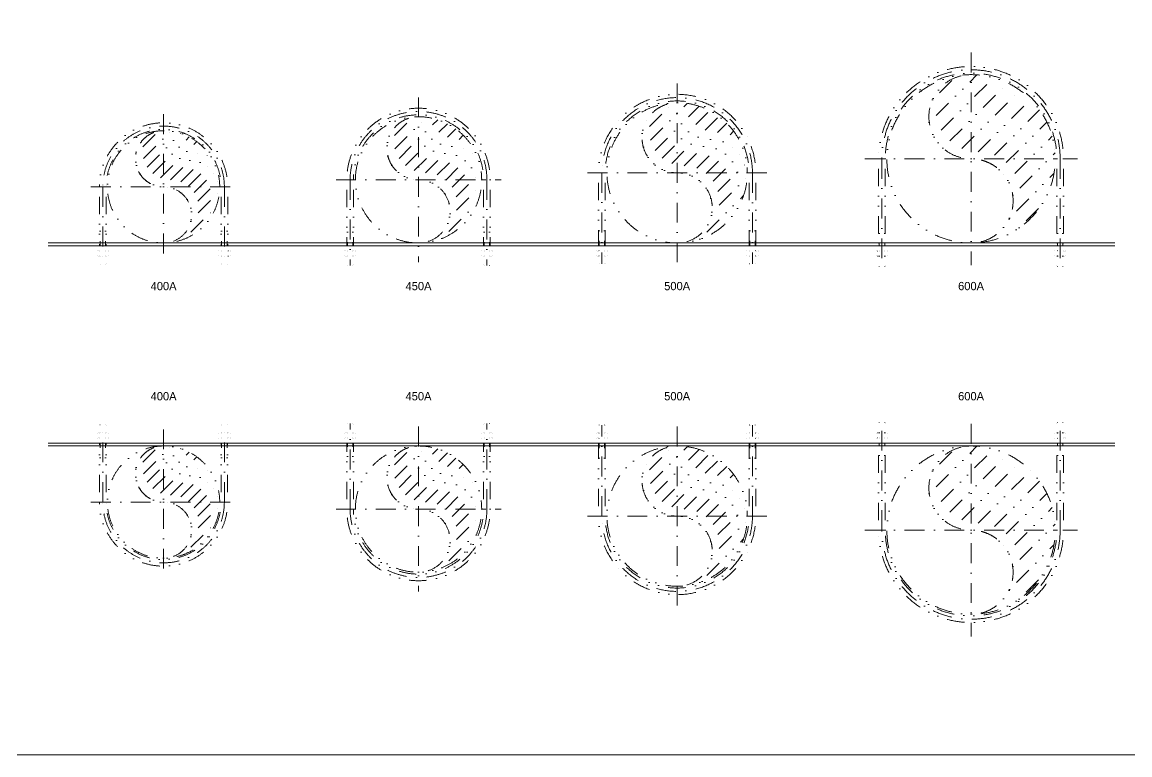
# Model space of a CAD drawing. Extents: x 0 to 90799, y 0 to 77868.
# Drawn here: x 22320 to 26329, y 7321 to 9974 of the extents above; entities that cross this region are included whole.
import ezdxf
from ezdxf.enums import TextEntityAlignment as Align

# ---------------------------------------------------------------- set-up
doc = ezdxf.new("R2010")
doc.units = 0
doc.header["$LTSCALE"] = 30
doc.header["$MEASUREMENT"] = 0
doc.linetypes.add('DGN Style 4', pattern=[4.8, 2.4, -1.2, 0, -1.2])
doc.linetypes.add('DGN Style 6', pattern=[5.7, 0, -1.2, 2.1, -1.2, 0, -1.2])
for name, color, linetype, lineweight in [('L(c)', 1, 'DGN Style 4', 5), ('L(line)', 7, 'Continuous', 5), ('L(txt)', 2, 'Continuous', 13), ('m_a2', 6, 'DGN Style 6', 5)]:
    doc.layers.add(name, color=color, linetype=linetype, lineweight=lineweight)
doc.styles.add('Style-ENGINEERING', font='ENGINEERING.shx')

# ---------------------------------------------------------------- blocks, each defined once
blk = doc.blocks.new('*U870')
for p, q in [((-151.3, 113), (-68.7, 195.5)), ((-149.8, 70.7), (-25.1, 195.4)), ((-136.4, 40.1), (10.8, 187.4)), ((-115.8, 17), (41.8, 174.5)), ((-88.1, 0.8), (68.9, 157.8)), ((-51.2, -6.2), (92.5, 137.5)), ((-14.3, -13.1), (112.7, 113.9)), ((13.3, -29.3), (129.5, 86.8)), ((34, -52.4), (142.3, 55.8)), ((47.3, -83), (150.3, 20)), ((48.9, -125.3), (151.3, -22.8)), ((22.4, -195.5), (138.2, -79.8))]:
    blk.add_line(p, q)
blk = doc.blocks.new('*U869')
blk.add_circle((0, 0), 203.2)
for centre, start, end in [((0, 101.6), 89.9989, 270.0011), ((0, -101.6), 270.0011, 89.9989)]:
    blk.add_arc(centre, 101.6, start, end)
blk.add_blockref('*U870', (51.2, 6.2))
blk = doc.blocks.new('*U872')
for p, q in [((-232, 24), (-232, -189.2)), ((-208, 24), (-208, -189.2)), ((208, 24), (208, -189.2)), ((232, 24), (232, -189.2)), ((-230, -136), (-232, -133)), ((-208, -136), (-232, -136)), ((-230, -136), (-230, -189.2)), ((-210, -136), (-208, -133)), ((-210, -136), (-210, -189.2)), ((210, -136), (208, -133)), ((208, -136), (232, -136)), ((210, -136), (210, -189.2)), ((230, -136), (232, -133)), ((230, -136), (230, -189.2)), ((-240.8, -206.7), (-240.8, -190.7)), ((-235.6, -189.2), (-204.4, -189.2)), ((-230.4, -206.7), (-230.4, -190.7)), ((-209.6, -206.7), (-209.6, -190.7)), ((-199.2, -206.7), (-199.2, -190.7)), ((199.2, -206.7), (199.2, -190.7)), ((235.6, -189.2), (204.4, -189.2)), ((209.6, -206.7), (209.6, -190.7)), ((230.4, -206.7), (230.4, -190.7)), ((240.8, -206.7), (240.8, -190.7)), ((-240.8, -225.7), (-240.8, -209.7)), ((-235.6, -208.2), (-204.4, -208.2)), ((-235.6, -208.2), (-204.4, -208.2)), ((-235.6, -227.2), (-204.4, -227.2)), ((-232, -227.2), (-232, -253.5)), ((-230.4, -225.7), (-230.4, -209.7)), ((-230, -227.2), (-230, -256)), ((-210, -227.2), (-210, -256)), ((-209.6, -225.7), (-209.6, -209.7)), ((-208, -227.2), (-208, -253.5)), ((-199.2, -225.7), (-199.2, -209.7)), ((199.2, -225.7), (199.2, -209.7)), ((235.6, -208.2), (204.4, -208.2)), ((235.6, -208.2), (204.4, -208.2)), ((235.6, -227.2), (204.4, -227.2)), ((208, -227.2), (208, -253.5)), ((209.6, -225.7), (209.6, -209.7)), ((210, -227.2), (210, -256)), ((230, -227.2), (230, -256)), ((230.4, -225.7), (230.4, -209.7)), ((232, -227.2), (232, -253.5)), ((240.8, -225.7), (240.8, -209.7)), ((-208, -253.5), (-232, -253.5)), ((-230, -256), (-232, -253.5)), ((-210, -256), (-230, -256)), ((-210, -256), (-208, -253.5)), ((208, -253.5), (232, -253.5)), ((210, -256), (208, -253.5)), ((210, -256), (230, -256)), ((230, -256), (232, -253.5))]:
    blk.add_line(p, q)
for centre, radius, start, end in [((0, 24), 232, 0, 180), ((0, 24), 208, 0, 180), ((-235.6, -199), 9.75, 57.7958, 122.2042), ((-220, -226), 36.7, 73.5736, 106.4264), ((-204.4, -199), 9.75, 57.7958, 122.2042), ((204.4, -199), 9.75, 57.7958, 122.2042), ((220, -226), 36.7, 73.5736, 106.4264), ((235.6, -199), 9.75, 57.7958, 122.2042), ((-235.6, -198.5), 9.75, 237.7958, 302.2042), ((-235.6, -218), 9.75, 57.7958, 122.2042), ((-235.6, -217.5), 9.75, 237.7958, 302.2042), ((-220, -171.5), 36.7, 253.5736, 286.4264), ((-220, -245), 36.7, 73.5736, 106.4264), ((-220, -190.5), 36.7, 253.5736, 286.4264), ((-204.4, -198.5), 9.75, 237.7958, 302.2042), ((-204.4, -218), 9.75, 57.7958, 122.2042), ((-204.4, -217.5), 9.75, 237.7958, 302.2042), ((204.4, -198.5), 9.75, 237.7958, 302.2042), ((204.4, -218), 9.75, 57.7958, 122.2042), ((204.4, -217.5), 9.75, 237.7958, 302.2042), ((220, -171.5), 36.7, 253.5736, 286.4264), ((220, -245), 36.7, 73.5736, 106.4264), ((220, -190.5), 36.7, 253.5736, 286.4264), ((235.6, -198.5), 9.75, 237.7958, 302.2042), ((235.6, -218), 9.75, 57.7958, 122.2042), ((235.6, -217.5), 9.75, 237.7958, 302.2042)]:
    blk.add_arc(centre, radius, start, end)
blk = doc.blocks.new('*U871')
at = {"layer": 'L(c)'}
for p, q in [((-220, 24), (-220, -256)), ((220, 24), (220, -256))]:
    blk.add_line(p, q, dxfattribs=at)
blk.add_arc((0, 24), 220, 0, 180, dxfattribs=at)
at = {"layer": 'm_a2'}
blk.add_blockref('*U872', (0, 0), dxfattribs=at)
blk = doc.blocks.new('*U868')
at = {"layer": 'L(c)'}
for p, q in [((0, 271.6), (0, -254.8)), ((-263.2, 8.4), (263.2, 8.4))]:
    blk.add_line(p, q, dxfattribs=at)
at = {"layer": 'm_a2'}
for name, p in [('*U871', (0, -15.6)), ('*U869', (0, 8.4))]:
    blk.add_blockref(name, p, dxfattribs=at)
blk = doc.blocks.new('*U875')
for p, q in [((-170.1, 127.9), (-78.5, 219.5)), ((-168.7, 79.8), (-28.9, 219.6)), ((-153.8, 45.2), (11.7, 210.6)), ((-130.5, 19), (46.7, 196.2)), ((-99.3, 0.6), (77.3, 177.3)), ((-57.7, -7.2), (104, 154.4)), ((-16, -15.1), (126.8, 127.8)), ((15.1, -33.4), (145.7, 97.2)), ((38.4, -59.6), (160.2, 62.1)), ((53.3, -94.2), (169.1, 21.6)), ((54.7, -142.3), (170.1, -27)), ((27, -219.6), (154.7, -91.8))]:
    blk.add_line(p, q)
blk = doc.blocks.new('*U874')
blk.add_circle((0, 0), 228.6)
for centre, start, end in [((0, 114.3), 89.9989, 270.0011), ((0, -114.3), 270.0011, 89.9989)]:
    blk.add_arc(centre, 114.3, start, end)
blk.add_blockref('*U875', (57.7, 7.2))
blk = doc.blocks.new('*U877')
for p, q in [((-259.5, 25.2), (-259.5, -213.4)), ((-235.5, 25.2), (-235.5, -213.4)), ((235.5, 25.2), (235.5, -213.4)), ((259.5, 25.2), (259.5, -213.4)), ((-257.5, -164.8), (-259.5, -161.8)), ((-235.5, -164.8), (-259.5, -164.8)), ((-257.5, -164.8), (-257.5, -213.4)), ((-237.5, -164.8), (-235.5, -161.8)), ((-237.5, -164.8), (-237.5, -213.4)), ((237.5, -164.8), (235.5, -161.8)), ((235.5, -164.8), (259.5, -164.8)), ((237.5, -164.8), (237.5, -213.4)), ((257.5, -164.8), (259.5, -161.8)), ((257.5, -164.8), (257.5, -213.4)), ((-268.3, -230.9), (-268.3, -214.9)), ((-268.3, -249.9), (-268.3, -233.9)), ((-263.1, -213.4), (-231.9, -213.4)), ((-263.1, -232.4), (-231.9, -232.4)), ((-263.1, -232.4), (-231.9, -232.4)), ((-257.9, -230.9), (-257.9, -214.9)), ((-257.9, -249.9), (-257.9, -233.9)), ((-237.1, -230.9), (-237.1, -214.9)), ((-237.1, -249.9), (-237.1, -233.9)), ((-226.7, -230.9), (-226.7, -214.9)), ((-226.7, -249.9), (-226.7, -233.9)), ((226.7, -230.9), (226.7, -214.9)), ((226.7, -249.9), (226.7, -233.9)), ((263.1, -213.4), (231.9, -213.4)), ((263.1, -232.4), (231.9, -232.4)), ((263.1, -232.4), (231.9, -232.4)), ((237.1, -230.9), (237.1, -214.9)), ((237.1, -249.9), (237.1, -233.9)), ((257.9, -230.9), (257.9, -214.9)), ((257.9, -249.9), (257.9, -233.9)), ((268.3, -230.9), (268.3, -214.9)), ((268.3, -249.9), (268.3, -233.9)), ((-263.1, -251.4), (-231.9, -251.4)), ((-259.5, -251.4), (-259.5, -282.3)), ((-257.5, -251.4), (-257.5, -284.8)), ((-237.5, -251.4), (-237.5, -284.8)), ((-235.5, -251.4), (-235.5, -282.3)), ((263.1, -251.4), (231.9, -251.4)), ((235.5, -251.4), (235.5, -282.3)), ((237.5, -251.4), (237.5, -284.8)), ((257.5, -251.4), (257.5, -284.8)), ((259.5, -251.4), (259.5, -282.3)), ((-235.5, -282.3), (-259.5, -282.3)), ((-257.5, -284.8), (-259.5, -282.3)), ((-237.5, -284.8), (-257.5, -284.8)), ((-237.5, -284.8), (-235.5, -282.3)), ((235.5, -282.3), (259.5, -282.3)), ((237.5, -284.8), (235.5, -282.3)), ((237.5, -284.8), (257.5, -284.8)), ((257.5, -284.8), (259.5, -282.3))]:
    blk.add_line(p, q)
for centre, radius, start, end in [((0, 25.2), 259.5, 0, 180), ((0, 25.2), 235.5, 0, 180), ((-263.1, -223.1), 9.75, 57.7958, 122.2042), ((-263.1, -222.6), 9.75, 237.7958, 302.2042), ((-263.1, -242.1), 9.75, 57.7958, 122.2042), ((-247.5, -250.1), 36.7, 73.5736, 106.4264), ((-247.5, -195.6), 36.7, 253.5736, 286.4264), ((-247.5, -269.1), 36.7, 73.5736, 106.4264), ((-231.9, -223.1), 9.75, 57.7958, 122.2042), ((-231.9, -222.6), 9.75, 237.7958, 302.2042), ((-231.9, -242.1), 9.75, 57.7958, 122.2042), ((231.9, -223.1), 9.75, 57.7958, 122.2042), ((231.9, -222.6), 9.75, 237.7958, 302.2042), ((231.9, -242.1), 9.75, 57.7958, 122.2042), ((247.5, -250.1), 36.7, 73.5736, 106.4264), ((247.5, -195.6), 36.7, 253.5736, 286.4264), ((247.5, -269.1), 36.7, 73.5736, 106.4264), ((263.1, -223.1), 9.75, 57.7958, 122.2042), ((263.1, -222.6), 9.75, 237.7958, 302.2042), ((263.1, -242.1), 9.75, 57.7958, 122.2042), ((-263.1, -241.6), 9.75, 237.7958, 302.2042), ((-247.5, -214.6), 36.7, 253.5736, 286.4264), ((-231.9, -241.6), 9.75, 237.7958, 302.2042), ((231.9, -241.6), 9.75, 237.7958, 302.2042), ((247.5, -214.6), 36.7, 253.5736, 286.4264), ((263.1, -241.6), 9.75, 237.7958, 302.2042)]:
    blk.add_arc(centre, radius, start, end)
blk = doc.blocks.new('*U876')
at = {"layer": 'L(c)'}
for p, q in [((-247.5, 25.3), (-247.5, -284.7)), ((247.5, 25.3), (247.5, -284.7))]:
    blk.add_line(p, q, dxfattribs=at)
blk.add_arc((0, 25.3), 247.5, 0, 180, dxfattribs=at)
at = {"layer": 'm_a2'}
blk.add_blockref('*U877', (0, 0), dxfattribs=at)
blk = doc.blocks.new('*U873')
at = {"layer": 'L(c)'}
for p, q in [((0, 304.3), (0, -292.9)), ((-298.6, 5.7), (298.6, 5.7))]:
    blk.add_line(p, q, dxfattribs=at)
at = {"layer": 'm_a2'}
for name, p in [('*U876', (0, -19.5)), ('*U874', (0, 5.7))]:
    blk.add_blockref(name, p, dxfattribs=at)
blk = doc.blocks.new('*U880')
for p, q in [((-189.8, 136.3), (-79.4, 246.7)), ((-186, 86.4), (-27.3, 245.1)), ((-169, 49.6), (16.1, 234.8)), ((-143.3, 21.6), (53.9, 218.8)), ((-109.1, 2.1), (87, 198.1)), ((-63.8, -6.3), (115.9, 173.3)), ((-18.4, -14.7), (140.7, 144.4)), ((15.8, -34.3), (161.4, 111.3)), ((41.5, -62.3), (177.4, 73.6)), ((58.5, -99), (187.6, 30.1)), ((62.3, -149), (189.8, -21.5)), ((18.3, -246.7), (176.6, -88.4))]:
    blk.add_line(p, q)
blk = doc.blocks.new('*U879')
blk.add_circle((0, 0), 254)
for centre, start, end in [((0, 127), 89.9989, 270.0011), ((0, -127), 270.0011, 89.9989)]:
    blk.add_arc(centre, 127, start, end)
blk.add_blockref('*U880', (63.8, 6.3))
blk = doc.blocks.new('*U882')
for p, q in [((-284.5, 22.7), (-284.5, -241.3)), ((-260.5, 22.7), (-260.5, -241.3)), ((260.5, 22.7), (260.5, -241.3)), ((284.5, 22.7), (284.5, -241.3)), ((-282.5, -187.3), (-284.5, -184.3)), ((-260.5, -187.3), (-284.5, -187.3)), ((-282.5, -187.3), (-282.5, -241.3)), ((-262.5, -187.3), (-260.5, -184.3)), ((-262.5, -187.3), (-262.5, -241.3)), ((262.5, -187.3), (260.5, -184.3)), ((260.5, -187.3), (284.5, -187.3)), ((262.5, -187.3), (262.5, -241.3)), ((282.5, -187.3), (284.5, -184.3)), ((282.5, -187.3), (282.5, -241.3)), ((-293.3, -258.8), (-293.3, -242.8)), ((-293.3, -277.8), (-293.3, -261.8)), ((-288.1, -241.3), (-256.9, -241.3)), ((-288.1, -260.3), (-256.9, -260.3)), ((-288.1, -260.3), (-256.9, -260.3)), ((-288.1, -279.3), (-256.9, -279.3)), ((-284.5, -279.3), (-284.5, -304.8)), ((-282.9, -258.8), (-282.9, -242.8)), ((-282.9, -277.8), (-282.9, -261.8)), ((-282.5, -279.3), (-282.5, -307.3)), ((-262.5, -279.3), (-262.5, -307.3)), ((-262.1, -258.8), (-262.1, -242.8)), ((-262.1, -277.8), (-262.1, -261.8)), ((-260.5, -279.3), (-260.5, -304.8)), ((-251.7, -258.8), (-251.7, -242.8)), ((-251.7, -277.8), (-251.7, -261.8)), ((251.7, -258.8), (251.7, -242.8)), ((251.7, -277.8), (251.7, -261.8)), ((288.1, -241.3), (256.9, -241.3)), ((288.1, -260.3), (256.9, -260.3)), ((288.1, -260.3), (256.9, -260.3)), ((288.1, -279.3), (256.9, -279.3)), ((260.5, -279.3), (260.5, -304.8)), ((262.1, -258.8), (262.1, -242.8)), ((262.1, -277.8), (262.1, -261.8)), ((262.5, -279.3), (262.5, -307.3)), ((282.5, -279.3), (282.5, -307.3)), ((282.9, -258.8), (282.9, -242.8)), ((282.9, -277.8), (282.9, -261.8)), ((284.5, -279.3), (284.5, -304.8)), ((293.3, -258.8), (293.3, -242.8)), ((293.3, -277.8), (293.3, -261.8)), ((-260.5, -304.8), (-284.5, -304.8)), ((-282.5, -307.3), (-284.5, -304.8)), ((-262.5, -307.3), (-282.5, -307.3)), ((-262.5, -307.3), (-260.5, -304.8)), ((260.5, -304.8), (284.5, -304.8)), ((262.5, -307.3), (260.5, -304.8)), ((262.5, -307.3), (282.5, -307.3)), ((282.5, -307.3), (284.5, -304.8))]:
    blk.add_line(p, q)
for centre, radius, start, end in [((0, 22.7), 284.5, 359.9984, 180), ((0, 22.7), 260.5, 359.9984, 180), ((-288.1, -251), 9.75, 57.7958, 122.2042), ((-288.1, -250.5), 9.75, 237.7958, 302.2042), ((-288.1, -270), 9.75, 57.7958, 122.2042), ((-288.1, -269.5), 9.75, 237.7958, 302.2042), ((-272.5, -278), 36.7, 73.5736, 106.4264), ((-272.5, -223.5), 36.7, 253.5736, 286.4264), ((-272.5, -297), 36.7, 73.5736, 106.4264), ((-272.5, -242.5), 36.7, 253.5736, 286.4264), ((-256.9, -251), 9.75, 57.7958, 122.2042), ((-256.9, -250.5), 9.75, 237.7958, 302.2042), ((-256.9, -270), 9.75, 57.7958, 122.2042), ((-256.9, -269.5), 9.75, 237.7958, 302.2042), ((256.9, -251), 9.75, 57.7958, 122.2042), ((256.9, -250.5), 9.75, 237.7958, 302.2042), ((256.9, -270), 9.75, 57.7958, 122.2042), ((256.9, -269.5), 9.75, 237.7958, 302.2042), ((272.5, -278), 36.7, 73.5736, 106.4264), ((272.5, -223.5), 36.7, 253.5736, 286.4264), ((272.5, -297), 36.7, 73.5736, 106.4264), ((272.5, -242.5), 36.7, 253.5736, 286.4264), ((288.1, -251), 9.75, 57.7958, 122.2042), ((288.1, -250.5), 9.75, 237.7958, 302.2042), ((288.1, -270), 9.75, 57.7958, 122.2042), ((288.1, -269.5), 9.75, 237.7958, 302.2042)]:
    blk.add_arc(centre, radius, start, end)
blk = doc.blocks.new('*U881')
at = {"layer": 'L(c)'}
for p, q in [((-272.5, 22.8), (-272.5, -307.2)), ((272.5, 22.7), (272.5, -307.2))]:
    blk.add_line(p, q, dxfattribs=at)
blk.add_arc((0, 22.8), 272.5, 359.9984, 180, dxfattribs=at)
at = {"layer": 'm_a2'}
blk.add_blockref('*U882', (0, 0), dxfattribs=at)
blk = doc.blocks.new('*U878')
at = {"layer": 'L(c)'}
for p, q in [((0, 327), (0, -321)), ((-324, 3), (324, 3))]:
    blk.add_line(p, q, dxfattribs=at)
at = {"layer": 'm_a2'}
for name, p in [('*U881', (0, -19.8)), ('*U879', (0, 3))]:
    blk.add_blockref(name, p, dxfattribs=at)
blk = doc.blocks.new('*U885')
for p, q in [((-227.7, 104.7), (-55.2, 277.1)), ((-216.2, 186.8), (-138, 265)), ((-210, 51.6), (5.2, 266.8)), ((-178.7, 12.2), (56.5, 247.4)), ((-135.4, -15.2), (100.9, 221)), ((-76.4, -26.9), (139.1, 188.6)), ((-17.6, -38.8), (171.6, 150.3)), ((25.7, -66.3), (197.9, 106)), ((56.9, -105.7), (217.3, 54.6)), ((74.5, -158.9), (227.7, -5.7)), ((62.6, -241.5), (223.7, -80.4)), ((97.6, -277.1), (173.8, -200.9))]:
    blk.add_line(p, q)
blk = doc.blocks.new('*U884')
blk.add_circle((0, 0), 304.8)
for centre, start, end in [((-0.3, 152.4), 89.8883, 270.1117), ((-0.2, -152.4), 270.0573, 89.9427)]:
    blk.add_arc(centre, 152.4, start, end)
blk.add_blockref('*U885', (76.4, 26.9))
blk = doc.blocks.new('*U887')
for p, q in [((-334.5, 27.7), (-334.5, -287.1)), ((-310.5, 27.7), (-310.5, -287.1)), ((310.5, 27.7), (310.5, -287.1)), ((334.5, 27.7), (334.5, -287.1)), ((-332.5, -242.3), (-334.5, -239.3)), ((-312.5, -242.3), (-310.5, -239.3)), ((312.5, -242.3), (310.5, -239.3)), ((332.5, -242.3), (334.5, -239.3)), ((-310.5, -242.3), (-334.5, -242.3)), ((-332.5, -242.3), (-332.5, -287.1)), ((-312.5, -242.3), (-312.5, -287.1)), ((310.5, -242.3), (334.5, -242.3)), ((312.5, -242.3), (312.5, -287.1)), ((332.5, -242.3), (332.5, -287.1)), ((-343.3, -304.6), (-343.3, -288.6)), ((-343.3, -323.6), (-343.3, -307.6)), ((-338.1, -287.1), (-306.9, -287.1)), ((-338.1, -306.1), (-306.9, -306.1)), ((-338.1, -306.1), (-306.9, -306.1)), ((-332.9, -304.6), (-332.9, -288.6)), ((-332.9, -323.6), (-332.9, -307.6)), ((-312.1, -304.6), (-312.1, -288.6)), ((-312.1, -323.6), (-312.1, -307.6)), ((-301.7, -304.6), (-301.7, -288.6)), ((-301.7, -323.6), (-301.7, -307.6)), ((301.7, -304.6), (301.7, -288.6)), ((301.7, -323.6), (301.7, -307.6)), ((338.1, -287.1), (306.9, -287.1)), ((338.1, -306.1), (306.9, -306.1)), ((338.1, -306.1), (306.9, -306.1)), ((312.1, -304.6), (312.1, -288.6)), ((312.1, -323.6), (312.1, -307.6)), ((332.9, -304.6), (332.9, -288.6)), ((332.9, -323.6), (332.9, -307.6)), ((343.3, -304.6), (343.3, -288.6)), ((343.3, -323.6), (343.3, -307.6)), ((-338.1, -325.1), (-306.9, -325.1)), ((-334.5, -325.1), (-334.5, -359.8)), ((-310.5, -359.8), (-334.5, -359.8)), ((-332.5, -362.3), (-334.5, -359.8)), ((-332.5, -325.1), (-332.5, -362.3)), ((-312.5, -325.1), (-312.5, -362.3)), ((-312.5, -362.3), (-310.5, -359.8)), ((-310.5, -325.1), (-310.5, -359.8)), ((338.1, -325.1), (306.9, -325.1)), ((310.5, -325.1), (310.5, -359.8)), ((310.5, -359.8), (334.5, -359.8)), ((312.5, -362.3), (310.5, -359.8)), ((312.5, -325.1), (312.5, -362.3)), ((332.5, -325.1), (332.5, -362.3)), ((332.5, -362.3), (334.5, -359.8)), ((334.5, -325.1), (334.5, -359.8)), ((-312.5, -362.3), (-332.5, -362.3)), ((312.5, -362.3), (332.5, -362.3))]:
    blk.add_line(p, q)
for centre, radius, start, end in [((0, 27.7), 334.5, 0, 180), ((0, 27.7), 310.5, 0, 180), ((-338.1, -296.8), 9.75, 57.7958, 122.2042), ((-338.1, -296.3), 9.75, 237.7958, 302.2042), ((-338.1, -315.8), 9.75, 57.7958, 122.2042), ((-322.5, -323.8), 36.7, 73.5736, 106.4264), ((-322.5, -269.3), 36.7, 253.5736, 286.4264), ((-322.5, -342.8), 36.7, 73.5736, 106.4264), ((-306.9, -296.8), 9.75, 57.7958, 122.2042), ((-306.9, -296.3), 9.75, 237.7958, 302.2042), ((-306.9, -315.8), 9.75, 57.7958, 122.2042), ((306.9, -296.8), 9.75, 57.7958, 122.2042), ((306.9, -296.3), 9.75, 237.7958, 302.2042), ((306.9, -315.8), 9.75, 57.7958, 122.2042), ((322.5, -323.8), 36.7, 73.5736, 106.4264), ((322.5, -269.3), 36.7, 253.5736, 286.4264), ((322.5, -342.8), 36.7, 73.5736, 106.4264), ((338.1, -296.8), 9.75, 57.7958, 122.2042), ((338.1, -296.3), 9.75, 237.7958, 302.2042), ((338.1, -315.8), 9.75, 57.7958, 122.2042), ((-338.1, -315.3), 9.75, 237.7958, 302.2042), ((-322.5, -288.3), 36.7, 253.5736, 286.4264), ((-306.9, -315.3), 9.75, 237.7958, 302.2042), ((306.9, -315.3), 9.75, 237.7958, 302.2042), ((322.5, -288.3), 36.7, 253.5736, 286.4264), ((338.1, -315.3), 9.75, 237.7958, 302.2042)]:
    blk.add_arc(centre, radius, start, end)
blk = doc.blocks.new('*U886')
at = {"layer": 'L(c)'}
for p, q in [((-322.5, 27.8), (-322.5, -362.2)), ((322.5, 27.8), (322.5, -362.2))]:
    blk.add_line(p, q, dxfattribs=at)
blk.add_arc((0, 27.8), 322.5, 0, 180, dxfattribs=at)
at = {"layer": 'm_a2'}
blk.add_blockref('*U887', (0, 0), dxfattribs=at)
blk = doc.blocks.new('*U883')
at = {"layer": 'L(c)'}
for p, q in [((0, 387.4), (0, -382.2)), ((-384.8, 2.6), (384.8, 2.6))]:
    blk.add_line(p, q, dxfattribs=at)
at = {"layer": 'm_a2'}
for name, p in [('*U886', (0, -25.2)), ('*U884', (0, 2.6))]:
    blk.add_blockref(name, p, dxfattribs=at)
blk = doc.blocks.new('*U1573')
for p, q in [((-151.3, 113), (-68.7, 195.5)), ((-149.8, 70.7), (-25.1, 195.4)), ((-136.4, 40.1), (10.8, 187.4)), ((-115.8, 17), (41.8, 174.5)), ((-88.1, 0.8), (68.9, 157.8)), ((-51.2, -6.2), (92.5, 137.5)), ((-14.3, -13.1), (112.7, 113.9)), ((13.3, -29.3), (129.5, 86.8)), ((34, -52.4), (142.3, 55.8)), ((47.3, -83), (150.3, 20)), ((48.9, -125.3), (151.3, -22.8)), ((22.4, -195.5), (138.2, -79.8))]:
    blk.add_line(p, q)
blk = doc.blocks.new('*U1572')
blk.add_circle((0, 0), 203.2)
for centre, start, end in [((0, 101.6), 89.9989, 270.0011), ((0, -101.6), 270.0011, 89.9989)]:
    blk.add_arc(centre, 101.6, start, end)
blk.add_blockref('*U1573', (51.2, 6.2))
blk = doc.blocks.new('*U1575')
for p, q in [((-232, 24), (-232, -189.2)), ((-208, 24), (-208, -189.2)), ((208, 24), (208, -189.2)), ((232, 24), (232, -189.2)), ((-230, -136), (-232, -133)), ((-208, -136), (-232, -136)), ((-230, -136), (-230, -189.2)), ((-210, -136), (-208, -133)), ((-210, -136), (-210, -189.2)), ((210, -136), (208, -133)), ((208, -136), (232, -136)), ((210, -136), (210, -189.2)), ((230, -136), (232, -133)), ((230, -136), (230, -189.2)), ((-240.8, -206.7), (-240.8, -190.7)), ((-235.6, -189.2), (-204.4, -189.2)), ((-230.4, -206.7), (-230.4, -190.7)), ((-209.6, -206.7), (-209.6, -190.7)), ((-199.2, -206.7), (-199.2, -190.7)), ((199.2, -206.7), (199.2, -190.7)), ((235.6, -189.2), (204.4, -189.2)), ((209.6, -206.7), (209.6, -190.7)), ((230.4, -206.7), (230.4, -190.7)), ((240.8, -206.7), (240.8, -190.7)), ((-240.8, -225.7), (-240.8, -209.7)), ((-235.6, -208.2), (-204.4, -208.2)), ((-235.6, -208.2), (-204.4, -208.2)), ((-235.6, -227.2), (-204.4, -227.2)), ((-232, -227.2), (-232, -253.5)), ((-230.4, -225.7), (-230.4, -209.7)), ((-230, -227.2), (-230, -256)), ((-210, -227.2), (-210, -256)), ((-209.6, -225.7), (-209.6, -209.7)), ((-208, -227.2), (-208, -253.5)), ((-199.2, -225.7), (-199.2, -209.7)), ((199.2, -225.7), (199.2, -209.7)), ((235.6, -208.2), (204.4, -208.2)), ((235.6, -208.2), (204.4, -208.2)), ((235.6, -227.2), (204.4, -227.2)), ((208, -227.2), (208, -253.5)), ((209.6, -225.7), (209.6, -209.7)), ((210, -227.2), (210, -256)), ((230, -227.2), (230, -256)), ((230.4, -225.7), (230.4, -209.7)), ((232, -227.2), (232, -253.5)), ((240.8, -225.7), (240.8, -209.7)), ((-208, -253.5), (-232, -253.5)), ((-230, -256), (-232, -253.5)), ((-210, -256), (-230, -256)), ((-210, -256), (-208, -253.5)), ((208, -253.5), (232, -253.5)), ((210, -256), (208, -253.5)), ((210, -256), (230, -256)), ((230, -256), (232, -253.5))]:
    blk.add_line(p, q)
for centre, radius, start, end in [((0, 24), 232, 0, 180), ((0, 24), 208, 0, 180), ((-235.6, -199), 9.75, 57.7958, 122.2042), ((-220, -226), 36.7, 73.5736, 106.4264), ((-204.4, -199), 9.75, 57.7958, 122.2042), ((204.4, -199), 9.75, 57.7958, 122.2042), ((220, -226), 36.7, 73.5736, 106.4264), ((235.6, -199), 9.75, 57.7958, 122.2042), ((-235.6, -198.5), 9.75, 237.7958, 302.2042), ((-235.6, -218), 9.75, 57.7958, 122.2042), ((-235.6, -217.5), 9.75, 237.7958, 302.2042), ((-220, -171.5), 36.7, 253.5736, 286.4264), ((-220, -245), 36.7, 73.5736, 106.4264), ((-220, -190.5), 36.7, 253.5736, 286.4264), ((-204.4, -198.5), 9.75, 237.7958, 302.2042), ((-204.4, -218), 9.75, 57.7958, 122.2042), ((-204.4, -217.5), 9.75, 237.7958, 302.2042), ((204.4, -198.5), 9.75, 237.7958, 302.2042), ((204.4, -218), 9.75, 57.7958, 122.2042), ((204.4, -217.5), 9.75, 237.7958, 302.2042), ((220, -171.5), 36.7, 253.5736, 286.4264), ((220, -245), 36.7, 73.5736, 106.4264), ((220, -190.5), 36.7, 253.5736, 286.4264), ((235.6, -198.5), 9.75, 237.7958, 302.2042), ((235.6, -218), 9.75, 57.7958, 122.2042), ((235.6, -217.5), 9.75, 237.7958, 302.2042)]:
    blk.add_arc(centre, radius, start, end)
blk = doc.blocks.new('*U1574')
at = {"layer": 'L(c)'}
for p, q in [((-220, 24), (-220, -256)), ((220, 24), (220, -256))]:
    blk.add_line(p, q, dxfattribs=at)
blk.add_arc((0, 24), 220, 0, 180, dxfattribs=at)
at = {"layer": 'm_a2'}
blk.add_blockref('*U1575', (0, 0), dxfattribs=at)
blk = doc.blocks.new('*U1577')
for p, q in [((-170.1, 127.9), (-78.5, 219.5)), ((-168.7, 79.8), (-28.9, 219.6)), ((-153.8, 45.2), (11.7, 210.6)), ((-130.5, 19), (46.7, 196.2)), ((-99.3, 0.6), (77.3, 177.3)), ((-57.7, -7.2), (104, 154.4)), ((-16, -15.1), (126.8, 127.8)), ((15.1, -33.4), (145.7, 97.2)), ((38.4, -59.6), (160.2, 62.1)), ((53.3, -94.2), (169.1, 21.6)), ((54.7, -142.3), (170.1, -27)), ((27, -219.6), (154.7, -91.8))]:
    blk.add_line(p, q)
blk = doc.blocks.new('*U1576')
blk.add_circle((0, 0), 228.6)
for centre, start, end in [((0, 114.3), 89.9989, 270.0011), ((0, -114.3), 270.0011, 89.9989)]:
    blk.add_arc(centre, 114.3, start, end)
blk.add_blockref('*U1577', (57.7, 7.2))
blk = doc.blocks.new('*U1579')
for p, q in [((-259.5, 25.2), (-259.5, -213.4)), ((-235.5, 25.2), (-235.5, -213.4)), ((235.5, 25.2), (235.5, -213.4)), ((259.5, 25.2), (259.5, -213.4)), ((-257.5, -164.8), (-259.5, -161.8)), ((-235.5, -164.8), (-259.5, -164.8)), ((-257.5, -164.8), (-257.5, -213.4)), ((-237.5, -164.8), (-235.5, -161.8)), ((-237.5, -164.8), (-237.5, -213.4)), ((237.5, -164.8), (235.5, -161.8)), ((235.5, -164.8), (259.5, -164.8)), ((237.5, -164.8), (237.5, -213.4)), ((257.5, -164.8), (259.5, -161.8)), ((257.5, -164.8), (257.5, -213.4)), ((-268.3, -230.9), (-268.3, -214.9)), ((-268.3, -249.9), (-268.3, -233.9)), ((-263.1, -213.4), (-231.9, -213.4)), ((-263.1, -232.4), (-231.9, -232.4)), ((-263.1, -232.4), (-231.9, -232.4)), ((-257.9, -230.9), (-257.9, -214.9)), ((-257.9, -249.9), (-257.9, -233.9)), ((-237.1, -230.9), (-237.1, -214.9)), ((-237.1, -249.9), (-237.1, -233.9)), ((-226.7, -230.9), (-226.7, -214.9)), ((-226.7, -249.9), (-226.7, -233.9)), ((226.7, -230.9), (226.7, -214.9)), ((226.7, -249.9), (226.7, -233.9)), ((263.1, -213.4), (231.9, -213.4)), ((263.1, -232.4), (231.9, -232.4)), ((263.1, -232.4), (231.9, -232.4)), ((237.1, -230.9), (237.1, -214.9)), ((237.1, -249.9), (237.1, -233.9)), ((257.9, -230.9), (257.9, -214.9)), ((257.9, -249.9), (257.9, -233.9)), ((268.3, -230.9), (268.3, -214.9)), ((268.3, -249.9), (268.3, -233.9)), ((-263.1, -251.4), (-231.9, -251.4)), ((-259.5, -251.4), (-259.5, -282.3)), ((-257.5, -251.4), (-257.5, -284.8)), ((-237.5, -251.4), (-237.5, -284.8)), ((-235.5, -251.4), (-235.5, -282.3)), ((263.1, -251.4), (231.9, -251.4)), ((235.5, -251.4), (235.5, -282.3)), ((237.5, -251.4), (237.5, -284.8)), ((257.5, -251.4), (257.5, -284.8)), ((259.5, -251.4), (259.5, -282.3)), ((-235.5, -282.3), (-259.5, -282.3)), ((-257.5, -284.8), (-259.5, -282.3)), ((-237.5, -284.8), (-257.5, -284.8)), ((-237.5, -284.8), (-235.5, -282.3)), ((235.5, -282.3), (259.5, -282.3)), ((237.5, -284.8), (235.5, -282.3)), ((237.5, -284.8), (257.5, -284.8)), ((257.5, -284.8), (259.5, -282.3))]:
    blk.add_line(p, q)
for centre, radius, start, end in [((0, 25.2), 259.5, 0, 180), ((0, 25.2), 235.5, 0, 180), ((-263.1, -223.1), 9.75, 57.7958, 122.2042), ((-263.1, -222.6), 9.75, 237.7958, 302.2042), ((-263.1, -242.1), 9.75, 57.7958, 122.2042), ((-247.5, -250.1), 36.7, 73.5736, 106.4264), ((-247.5, -195.6), 36.7, 253.5736, 286.4264), ((-247.5, -269.1), 36.7, 73.5736, 106.4264), ((-231.9, -223.1), 9.75, 57.7958, 122.2042), ((-231.9, -222.6), 9.75, 237.7958, 302.2042), ((-231.9, -242.1), 9.75, 57.7958, 122.2042), ((231.9, -223.1), 9.75, 57.7958, 122.2042), ((231.9, -222.6), 9.75, 237.7958, 302.2042), ((231.9, -242.1), 9.75, 57.7958, 122.2042), ((247.5, -250.1), 36.7, 73.5736, 106.4264), ((247.5, -195.6), 36.7, 253.5736, 286.4264), ((247.5, -269.1), 36.7, 73.5736, 106.4264), ((263.1, -223.1), 9.75, 57.7958, 122.2042), ((263.1, -222.6), 9.75, 237.7958, 302.2042), ((263.1, -242.1), 9.75, 57.7958, 122.2042), ((-263.1, -241.6), 9.75, 237.7958, 302.2042), ((-247.5, -214.6), 36.7, 253.5736, 286.4264), ((-231.9, -241.6), 9.75, 237.7958, 302.2042), ((231.9, -241.6), 9.75, 237.7958, 302.2042), ((247.5, -214.6), 36.7, 253.5736, 286.4264), ((263.1, -241.6), 9.75, 237.7958, 302.2042)]:
    blk.add_arc(centre, radius, start, end)
blk = doc.blocks.new('*U1578')
at = {"layer": 'L(c)'}
for p, q in [((-247.5, 25.3), (-247.5, -284.7)), ((247.5, 25.3), (247.5, -284.7))]:
    blk.add_line(p, q, dxfattribs=at)
blk.add_arc((0, 25.3), 247.5, 0, 180, dxfattribs=at)
at = {"layer": 'm_a2'}
blk.add_blockref('*U1579', (0, 0), dxfattribs=at)
blk = doc.blocks.new('*U1581')
for p, q in [((-189.8, 136.3), (-79.4, 246.7)), ((-186, 86.4), (-27.3, 245.1)), ((-169, 49.6), (16.1, 234.8)), ((-143.3, 21.6), (53.9, 218.8)), ((-109.1, 2.1), (87, 198.1)), ((-63.8, -6.3), (115.9, 173.3)), ((-18.4, -14.7), (140.7, 144.4)), ((15.8, -34.3), (161.4, 111.3)), ((41.5, -62.3), (177.4, 73.6)), ((58.5, -99), (187.6, 30.1)), ((62.3, -149), (189.8, -21.5)), ((18.3, -246.7), (176.6, -88.4))]:
    blk.add_line(p, q)
blk = doc.blocks.new('*U1580')
blk.add_circle((0, 0), 254)
for centre, start, end in [((0, 127), 89.9989, 270.0011), ((0, -127), 270.0011, 89.9989)]:
    blk.add_arc(centre, 127, start, end)
blk.add_blockref('*U1581', (63.8, 6.3))
blk = doc.blocks.new('*U1583')
for p, q in [((-284.5, 22.7), (-284.5, -241.3)), ((-260.5, 22.7), (-260.5, -241.3)), ((260.5, 22.7), (260.5, -241.3)), ((284.5, 22.7), (284.5, -241.3)), ((-282.5, -187.3), (-284.5, -184.3)), ((-260.5, -187.3), (-284.5, -187.3)), ((-282.5, -187.3), (-282.5, -241.3)), ((-262.5, -187.3), (-260.5, -184.3)), ((-262.5, -187.3), (-262.5, -241.3)), ((262.5, -187.3), (260.5, -184.3)), ((260.5, -187.3), (284.5, -187.3)), ((262.5, -187.3), (262.5, -241.3)), ((282.5, -187.3), (284.5, -184.3)), ((282.5, -187.3), (282.5, -241.3)), ((-293.3, -258.8), (-293.3, -242.8)), ((-293.3, -277.8), (-293.3, -261.8)), ((-288.1, -241.3), (-256.9, -241.3)), ((-288.1, -260.3), (-256.9, -260.3)), ((-288.1, -260.3), (-256.9, -260.3)), ((-288.1, -279.3), (-256.9, -279.3)), ((-284.5, -279.3), (-284.5, -304.8)), ((-282.9, -258.8), (-282.9, -242.8)), ((-282.9, -277.8), (-282.9, -261.8)), ((-282.5, -279.3), (-282.5, -307.3)), ((-262.5, -279.3), (-262.5, -307.3)), ((-262.1, -258.8), (-262.1, -242.8)), ((-262.1, -277.8), (-262.1, -261.8)), ((-260.5, -279.3), (-260.5, -304.8)), ((-251.7, -258.8), (-251.7, -242.8)), ((-251.7, -277.8), (-251.7, -261.8)), ((251.7, -258.8), (251.7, -242.8)), ((251.7, -277.8), (251.7, -261.8)), ((288.1, -241.3), (256.9, -241.3)), ((288.1, -260.3), (256.9, -260.3)), ((288.1, -260.3), (256.9, -260.3)), ((288.1, -279.3), (256.9, -279.3)), ((260.5, -279.3), (260.5, -304.8)), ((262.1, -258.8), (262.1, -242.8)), ((262.1, -277.8), (262.1, -261.8)), ((262.5, -279.3), (262.5, -307.3)), ((282.5, -279.3), (282.5, -307.3)), ((282.9, -258.8), (282.9, -242.8)), ((282.9, -277.8), (282.9, -261.8)), ((284.5, -279.3), (284.5, -304.8)), ((293.3, -258.8), (293.3, -242.8)), ((293.3, -277.8), (293.3, -261.8)), ((-260.5, -304.8), (-284.5, -304.8)), ((-282.5, -307.3), (-284.5, -304.8)), ((-262.5, -307.3), (-282.5, -307.3)), ((-262.5, -307.3), (-260.5, -304.8)), ((260.5, -304.8), (284.5, -304.8)), ((262.5, -307.3), (260.5, -304.8)), ((262.5, -307.3), (282.5, -307.3)), ((282.5, -307.3), (284.5, -304.8))]:
    blk.add_line(p, q)
for centre, radius, start, end in [((0, 22.7), 284.5, 359.9984, 180), ((0, 22.7), 260.5, 359.9984, 180), ((-288.1, -251), 9.75, 57.7958, 122.2042), ((-288.1, -250.5), 9.75, 237.7958, 302.2042), ((-288.1, -270), 9.75, 57.7958, 122.2042), ((-288.1, -269.5), 9.75, 237.7958, 302.2042), ((-272.5, -278), 36.7, 73.5736, 106.4264), ((-272.5, -223.5), 36.7, 253.5736, 286.4264), ((-272.5, -297), 36.7, 73.5736, 106.4264), ((-272.5, -242.5), 36.7, 253.5736, 286.4264), ((-256.9, -251), 9.75, 57.7958, 122.2042), ((-256.9, -250.5), 9.75, 237.7958, 302.2042), ((-256.9, -270), 9.75, 57.7958, 122.2042), ((-256.9, -269.5), 9.75, 237.7958, 302.2042), ((256.9, -251), 9.75, 57.7958, 122.2042), ((256.9, -250.5), 9.75, 237.7958, 302.2042), ((256.9, -270), 9.75, 57.7958, 122.2042), ((256.9, -269.5), 9.75, 237.7958, 302.2042), ((272.5, -278), 36.7, 73.5736, 106.4264), ((272.5, -223.5), 36.7, 253.5736, 286.4264), ((272.5, -297), 36.7, 73.5736, 106.4264), ((272.5, -242.5), 36.7, 253.5736, 286.4264), ((288.1, -251), 9.75, 57.7958, 122.2042), ((288.1, -250.5), 9.75, 237.7958, 302.2042), ((288.1, -270), 9.75, 57.7958, 122.2042), ((288.1, -269.5), 9.75, 237.7958, 302.2042)]:
    blk.add_arc(centre, radius, start, end)
blk = doc.blocks.new('*U1582')
at = {"layer": 'L(c)'}
for p, q in [((-272.5, 22.8), (-272.5, -307.2)), ((272.5, 22.7), (272.5, -307.2))]:
    blk.add_line(p, q, dxfattribs=at)
blk.add_arc((0, 22.8), 272.5, 359.9984, 180, dxfattribs=at)
at = {"layer": 'm_a2'}
blk.add_blockref('*U1583', (0, 0), dxfattribs=at)
blk = doc.blocks.new('*U1585')
for p, q in [((-227.7, 104.7), (-55.2, 277.1)), ((-216.2, 186.8), (-138, 265)), ((-210, 51.6), (5.2, 266.8)), ((-178.7, 12.2), (56.5, 247.4)), ((-135.4, -15.2), (100.9, 221)), ((-76.4, -26.9), (139.1, 188.6)), ((-17.6, -38.8), (171.6, 150.3)), ((25.7, -66.3), (197.9, 106)), ((56.9, -105.7), (217.3, 54.6)), ((74.5, -158.9), (227.7, -5.7)), ((62.6, -241.5), (223.7, -80.4)), ((97.6, -277.1), (173.8, -200.9))]:
    blk.add_line(p, q)
blk = doc.blocks.new('*U1584')
blk.add_circle((0, 0), 304.8)
for centre, start, end in [((-0.3, 152.4), 89.8883, 270.1117), ((-0.2, -152.4), 270.0573, 89.9427)]:
    blk.add_arc(centre, 152.4, start, end)
blk.add_blockref('*U1585', (76.4, 26.9))
blk = doc.blocks.new('*U1587')
for p, q in [((-334.5, 27.7), (-334.5, -287.1)), ((-310.5, 27.7), (-310.5, -287.1)), ((310.5, 27.7), (310.5, -287.1)), ((334.5, 27.7), (334.5, -287.1)), ((-332.5, -242.3), (-334.5, -239.3)), ((-312.5, -242.3), (-310.5, -239.3)), ((312.5, -242.3), (310.5, -239.3)), ((332.5, -242.3), (334.5, -239.3)), ((-310.5, -242.3), (-334.5, -242.3)), ((-332.5, -242.3), (-332.5, -287.1)), ((-312.5, -242.3), (-312.5, -287.1)), ((310.5, -242.3), (334.5, -242.3)), ((312.5, -242.3), (312.5, -287.1)), ((332.5, -242.3), (332.5, -287.1)), ((-343.3, -304.6), (-343.3, -288.6)), ((-343.3, -323.6), (-343.3, -307.6)), ((-338.1, -287.1), (-306.9, -287.1)), ((-338.1, -306.1), (-306.9, -306.1)), ((-338.1, -306.1), (-306.9, -306.1)), ((-332.9, -304.6), (-332.9, -288.6)), ((-332.9, -323.6), (-332.9, -307.6)), ((-312.1, -304.6), (-312.1, -288.6)), ((-312.1, -323.6), (-312.1, -307.6)), ((-301.7, -304.6), (-301.7, -288.6)), ((-301.7, -323.6), (-301.7, -307.6)), ((301.7, -304.6), (301.7, -288.6)), ((301.7, -323.6), (301.7, -307.6)), ((338.1, -287.1), (306.9, -287.1)), ((338.1, -306.1), (306.9, -306.1)), ((338.1, -306.1), (306.9, -306.1)), ((312.1, -304.6), (312.1, -288.6)), ((312.1, -323.6), (312.1, -307.6)), ((332.9, -304.6), (332.9, -288.6)), ((332.9, -323.6), (332.9, -307.6)), ((343.3, -304.6), (343.3, -288.6)), ((343.3, -323.6), (343.3, -307.6)), ((-338.1, -325.1), (-306.9, -325.1)), ((-334.5, -325.1), (-334.5, -359.8)), ((-310.5, -359.8), (-334.5, -359.8)), ((-332.5, -362.3), (-334.5, -359.8)), ((-332.5, -325.1), (-332.5, -362.3)), ((-312.5, -325.1), (-312.5, -362.3)), ((-312.5, -362.3), (-310.5, -359.8)), ((-310.5, -325.1), (-310.5, -359.8)), ((338.1, -325.1), (306.9, -325.1)), ((310.5, -325.1), (310.5, -359.8)), ((310.5, -359.8), (334.5, -359.8)), ((312.5, -362.3), (310.5, -359.8)), ((312.5, -325.1), (312.5, -362.3)), ((332.5, -325.1), (332.5, -362.3)), ((332.5, -362.3), (334.5, -359.8)), ((334.5, -325.1), (334.5, -359.8)), ((-312.5, -362.3), (-332.5, -362.3)), ((312.5, -362.3), (332.5, -362.3))]:
    blk.add_line(p, q)
for centre, radius, start, end in [((0, 27.7), 334.5, 0, 180), ((0, 27.7), 310.5, 0, 180), ((-338.1, -296.8), 9.75, 57.7958, 122.2042), ((-338.1, -296.3), 9.75, 237.7958, 302.2042), ((-338.1, -315.8), 9.75, 57.7958, 122.2042), ((-322.5, -323.8), 36.7, 73.5736, 106.4264), ((-322.5, -269.3), 36.7, 253.5736, 286.4264), ((-322.5, -342.8), 36.7, 73.5736, 106.4264), ((-306.9, -296.8), 9.75, 57.7958, 122.2042), ((-306.9, -296.3), 9.75, 237.7958, 302.2042), ((-306.9, -315.8), 9.75, 57.7958, 122.2042), ((306.9, -296.8), 9.75, 57.7958, 122.2042), ((306.9, -296.3), 9.75, 237.7958, 302.2042), ((306.9, -315.8), 9.75, 57.7958, 122.2042), ((322.5, -323.8), 36.7, 73.5736, 106.4264), ((322.5, -269.3), 36.7, 253.5736, 286.4264), ((322.5, -342.8), 36.7, 73.5736, 106.4264), ((338.1, -296.8), 9.75, 57.7958, 122.2042), ((338.1, -296.3), 9.75, 237.7958, 302.2042), ((338.1, -315.8), 9.75, 57.7958, 122.2042), ((-338.1, -315.3), 9.75, 237.7958, 302.2042), ((-322.5, -288.3), 36.7, 253.5736, 286.4264), ((-306.9, -315.3), 9.75, 237.7958, 302.2042), ((306.9, -315.3), 9.75, 237.7958, 302.2042), ((322.5, -288.3), 36.7, 253.5736, 286.4264), ((338.1, -315.3), 9.75, 237.7958, 302.2042)]:
    blk.add_arc(centre, radius, start, end)
blk = doc.blocks.new('*U1586')
at = {"layer": 'L(c)'}
for p, q in [((-322.5, 27.8), (-322.5, -362.2)), ((322.5, 27.8), (322.5, -362.2))]:
    blk.add_line(p, q, dxfattribs=at)
blk.add_arc((0, 27.8), 322.5, 0, 180, dxfattribs=at)
at = {"layer": 'm_a2'}
blk.add_blockref('*U1587', (0, 0), dxfattribs=at)

msp = doc.modelspace()

# ---------------------------------------------------------------- linework, layer by layer
at = {"layer": 'L(c)'}
for p, q in [((22831.6, 8499.5), (22831.6, 7973.1)), ((23754.2, 8509.5), (23754.2, 7912.3)), ((24690.2, 8509.5), (24690.2, 7861.5)), ((25753.9, 8519.5), (25753.9, 7749.9)), ((22568.4, 8236.3), (23094.8, 8236.3)), ((23455.6, 8210.9), (24052.8, 8210.9)), ((24366.2, 8185.5), (25014.2, 8185.5)), ((25369.1, 8134.7), (26138.7, 8134.7))]:
    msp.add_line(p, q, dxfattribs=at)
at = {"layer": 'L(line)', "flags": 128}
msp.add_lwpolyline([(26695.3, 12628.1), (17871.4, 12628.1), (17871.4, 7320.8), (26695.3, 7320.8)], close=True, dxfattribs=at)
at = {"layer": 'L(txt)'}
for p, q in [((22414.3, 9174.7), (26274.2, 9174.7)), ((22414.3, 9164.7), (26274.2, 9164.7)), ((22414.3, 8449.5), (26274.2, 8449.5)), ((22414.3, 8439.5), (26274.2, 8439.5))]:
    msp.add_line(p, q, dxfattribs=at)

# ---------------------------------------------------------------- block references
at = {"layer": 'L(c)'}
for name, p in [('*U883', (25753.9, 9476.9)), ('*U878', (24690.2, 9425.7)), ('*U873', (23754.2, 9397.6)), ('*U868', (22831.6, 9369.5))]:
    msp.add_blockref(name, p, dxfattribs=at)
at = {"layer": 'm_a2', "extrusion": (0, 0, -1), "rotation": 180}
for name, p in [('*U1574', (-22831.5, 8260.3)), ('*U1578', (-23754.2, 8236.1)), ('*U1582', (-24690.2, 8208.2)), ('*U1586', (-25753.9, 8162.4))]:
    msp.add_blockref(name, p, dxfattribs=at)
at = {"layer": 'm_a2'}
for name, p in [('*U1572', (22831.6, 8236.3)), ('*U1576', (23754.2, 8210.9)), ('*U1580', (24690.2, 8185.5)), ('*U1584', (25753.9, 8134.7))]:
    msp.add_blockref(name, p, dxfattribs=at)

# ---------------------------------------------------------------- texts
at = {"layer": 'L(txt)', "style": 'Style-ENGINEERING'}
for s, p in [('400A', (22831.6, 9018.6)), ('450A', (23754.2, 9018.6)), ('500A', (24690.2, 9018.6)), ('600A', (25753.9, 9018.6)), ('400A', (22831.6, 8619.8)), ('450A', (23754.2, 8619.8)), ('500A', (24690.2, 8619.8)), ('600A', (25753.9, 8619.8))]:
    msp.add_text(s, height=30, dxfattribs=at).set_placement(p, align=Align.MIDDLE_CENTER)

doc.saveas('drawing.dxf')
